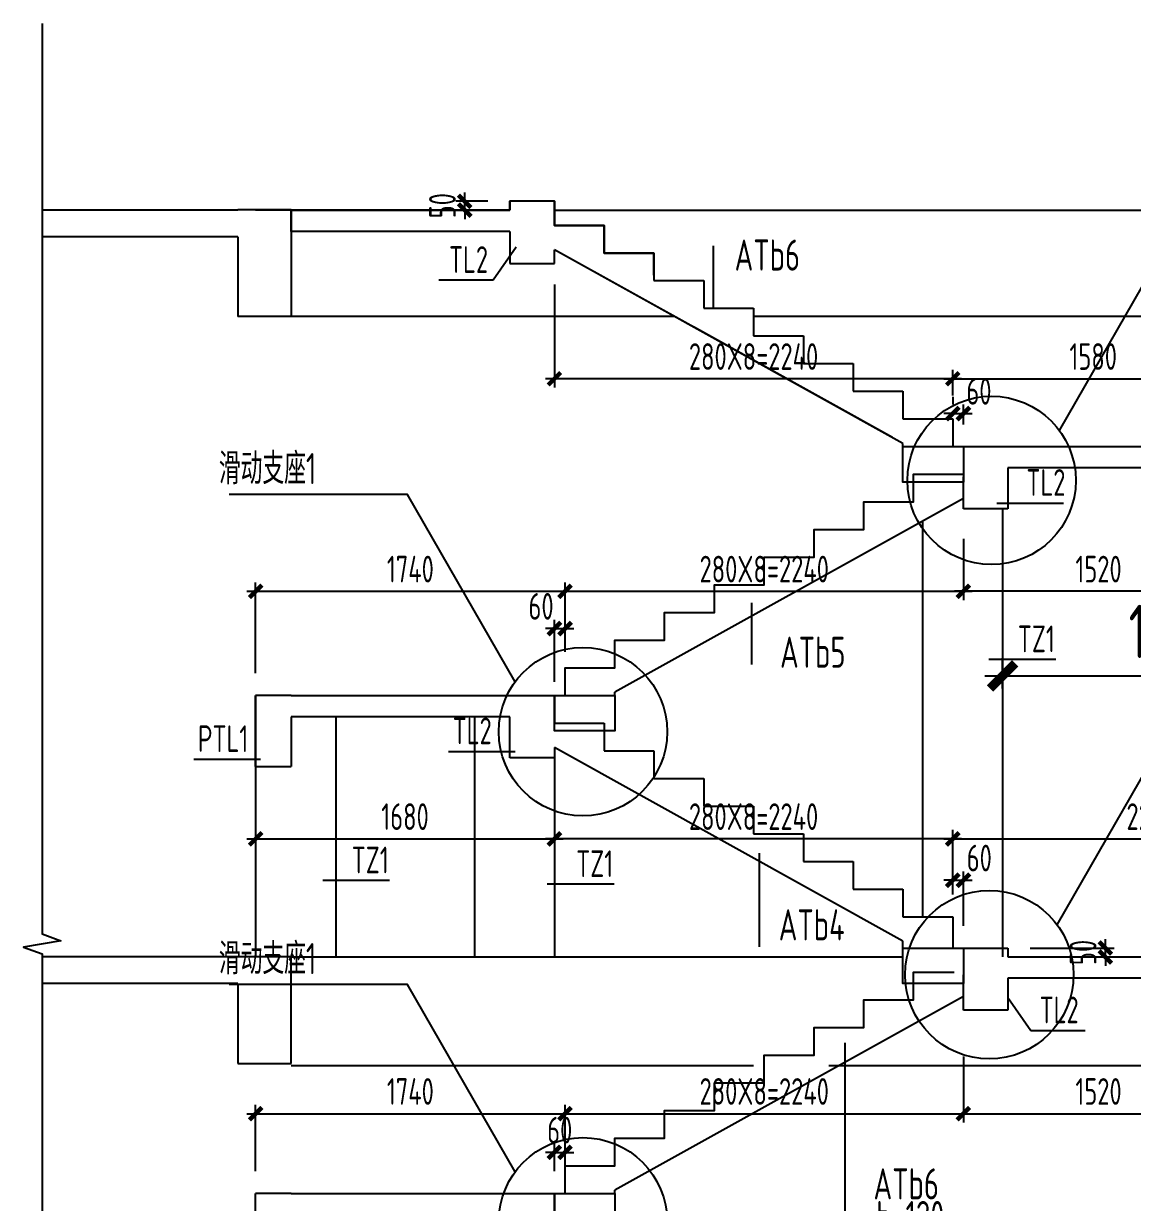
# Model space of a CAD drawing. Extents: x -187783 to -105087, y -63171 to 78346.
# Drawn here: x -125750 to -119514, y 4365 to 10995 of the extents above; entities that cross this region are included whole.
import ezdxf

# ---------------------------------------------------------------- set-up
doc = ezdxf.new("R2010")
doc.units = 0
doc.header["$LTSCALE"] = 500
doc.linetypes.add('DASH', pattern=[0.35, 0.25, -0.1])
doc.layers.get('0').update_dxf_attribs({"linetype": 'CONTINUOUS'})
doc.layers.get('Defpoints').update_dxf_attribs({"color": 167, "linetype": 'CONTINUOUS'})
for name, color, linetype in [('A_STR-砼墙', 51, 'CONTINUOUS'), ('DIM', 3, 'CONTINUOUS'), ('s-beam', 4, 'DASH'), ('s-colu', 40, 'CONTINUOUS'), ('s-dim', 3, 'CONTINUOUS'), ('S-DIM-Z', 3, 'CONTINUOUS'), ('S-SLAB-HOLE', 5, 'CONTINUOUS'), ('S_TEXT', 7, 'CONTINUOUS'), ('S_THIN', 7, 'CONTINUOUS'), ('三跑梯段-8-12$0$A_STR-砼墙', 51, 'CONTINUOUS')]:
    doc.layers.add(name, color=color, linetype=linetype)
doc.styles.add('TSSD_Dimension', font='tssdeng.shx', dxfattribs={"width": 0.7, "bigfont": 'TSSDCHN.SHX'})
doc.styles.add('TSSD_Rein', font='Tssdeng.shx', dxfattribs={"width": 0.7, "bigfont": 'hztxt.shx'})
doc.dimstyles.new('TSSD_100_100', dxfattribs={"dimtxt": 300, "dimasz": 100, "dimexe": 100, "dimexo": 250, "dimgap": 100, "dimtad": 1, "dimdec": 0, "dimzin": 0, "dimdsep": 46, "dimtxsty": 'TSSD_Dimension', "dimblk": 'ARCHTICK', "dimblk1": 'ARCHTICK', "dimblk2": 'ARCHTICK', "dimcen": 0, "dimdle": 100, "dimclrt": 7, "dimadec": 0, "dimazin": 0, "dimtfac": 1, "dimtdec": 0, "dimtix": 1, "dimtmove": 2, "dimatfit": 3, "dimfxl": 1, "dimtolj": 1, "dimtzin": 0, "dimarcsym": 0})
doc.dimstyles.new('TSSD_50_50', dxfattribs={"dimtxt": 150, "dimasz": 50, "dimexe": 50, "dimexo": 125, "dimgap": 50, "dimtad": 1, "dimdec": 0, "dimzin": 0, "dimdsep": 46, "dimtxsty": 'TSSD_Dimension', "dimblk": 'ARCHTICK', "dimblk1": 'ARCHTICK', "dimblk2": 'ARCHTICK', "dimcen": 0, "dimdle": 50, "dimclrt": 7, "dimadec": 0, "dimazin": 0, "dimtfac": 1, "dimtdec": 0, "dimtix": 1, "dimtmove": 2, "dimatfit": 3, "dimfxl": 1, "dimtolj": 1, "dimtzin": 0, "dimarcsym": 0})

# ---------------------------------------------------------------- blocks, each defined once
blk = doc.blocks.new('_ArchTick')
at = {"color": 0, "const_width": 0.5}
blk.add_lwpolyline([(-0.707, -0.707), (0.707, 0.707)], dxfattribs=at)
blk = doc.blocks.new('*D40')
at = {"layer": 'Defpoints', "color": 0, "transparency": 16777216}
for p in [(-120464.7, 5151.4), (-120464.7, 4863.9), (-122704.7, 4576.9)]:
    blk.add_point(p, dxfattribs=at)
at = {"layer": 's-dim', "color": 0, "lineweight": -2, "transparency": 16777216}
for p, q in [((-120464.7, 5026.4), (-120464.7, 4813.9)), ((-122704.7, 4701.9), (-122704.7, 4913.9)), ((-122754.7, 4863.9), (-120414.7, 4863.9))]:
    blk.add_line(p, q, dxfattribs=at)
at = {"layer": 's-dim', "color": 0, "lineweight": -2, "transparency": 16777216, "xscale": 50, "yscale": 50, "zscale": 50, "rotation": 180}
blk.add_blockref('_ArchTick', (-122704.7, 4863.9), dxfattribs=at)
at = {"layer": 's-dim', "color": 0, "lineweight": -2, "transparency": 16777216, "xscale": 50, "yscale": 50, "zscale": 50}
blk.add_blockref('_ArchTick', (-120464.7, 4863.9), dxfattribs=at)
at = {"layer": 's-dim', "color": 7, "transparency": 16777216, "insert": (-121584.7, 4988.9), "char_height": 150, "attachment_point": 5, "style": 'TSSD_Dimension'}
blk.add_mtext('\\A1;280X8=2240', dxfattribs=at)
blk = doc.blocks.new('*D41')
at = {"layer": 'Defpoints', "color": 0, "transparency": 16777216}
for p in [(-122764.7, 6821.4), (-122764.7, 6409.6), (-120524.7, 5976.9)]:
    blk.add_point(p, dxfattribs=at)
at = {"layer": 's-dim', "color": 0, "lineweight": -2, "transparency": 16777216}
for p, q in [((-122764.7, 6696.4), (-122764.7, 6359.6)), ((-120524.7, 6101.9), (-120524.7, 6459.6)), ((-120474.7, 6409.6), (-122814.7, 6409.6))]:
    blk.add_line(p, q, dxfattribs=at)
at = {"layer": 's-dim', "color": 0, "lineweight": -2, "transparency": 16777216, "xscale": 50, "yscale": 50, "zscale": 50, "rotation": 180}
blk.add_blockref('_ArchTick', (-122764.7, 6409.6), dxfattribs=at)
at = {"layer": 's-dim', "color": 0, "lineweight": -2, "transparency": 16777216, "xscale": 50, "yscale": 50, "zscale": 50}
blk.add_blockref('_ArchTick', (-120524.7, 6409.6), dxfattribs=at)
at = {"layer": 's-dim', "color": 7, "transparency": 16777216, "insert": (-121644.7, 6534.6), "char_height": 150, "attachment_point": 5, "style": 'TSSD_Dimension'}
blk.add_mtext('\\A1;280X8=2240', dxfattribs=at)
blk = doc.blocks.new('*D417')
at = {"layer": 'Defpoints', "color": 0, "transparency": 16777216}
for p in [(-122764.7, 9651.5), (-122764.7, 8997.2), (-120524.7, 8777.5)]:
    blk.add_point(p, dxfattribs=at)
at = {"layer": 's-dim', "color": 0, "lineweight": -2, "transparency": 16777216}
for p, q in [((-122764.7, 9526.5), (-122764.7, 8947.2)), ((-120524.7, 8902.5), (-120524.7, 9047.2)), ((-120474.7, 8997.2), (-122814.7, 8997.2))]:
    blk.add_line(p, q, dxfattribs=at)
at = {"layer": 's-dim', "color": 0, "lineweight": -2, "transparency": 16777216, "xscale": 50, "yscale": 50, "zscale": 50, "rotation": 180}
blk.add_blockref('_ArchTick', (-122764.7, 8997.2), dxfattribs=at)
at = {"layer": 's-dim', "color": 0, "lineweight": -2, "transparency": 16777216, "xscale": 50, "yscale": 50, "zscale": 50}
blk.add_blockref('_ArchTick', (-120524.7, 8997.2), dxfattribs=at)
at = {"layer": 's-dim', "color": 7, "transparency": 16777216, "insert": (-121644.7, 9122.2), "char_height": 150, "attachment_point": 5, "style": 'TSSD_Dimension'}
blk.add_mtext('\\A1;280X8=2240', dxfattribs=at)
blk = doc.blocks.new('*D42')
at = {"layer": 'Defpoints', "color": 0, "transparency": 16777216}
for p in [(-120464.7, 8221.4), (-120464.7, 7801.7), (-122704.7, 7376.9)]:
    blk.add_point(p, dxfattribs=at)
at = {"layer": 's-dim', "color": 0, "lineweight": -2, "transparency": 16777216}
for p, q in [((-120464.7, 8096.4), (-120464.7, 7751.7)), ((-122704.7, 7501.9), (-122704.7, 7851.7)), ((-122754.7, 7801.7), (-120414.7, 7801.7))]:
    blk.add_line(p, q, dxfattribs=at)
at = {"layer": 's-dim', "color": 0, "lineweight": -2, "transparency": 16777216, "xscale": 50, "yscale": 50, "zscale": 50, "rotation": 180}
blk.add_blockref('_ArchTick', (-122704.7, 7801.7), dxfattribs=at)
at = {"layer": 's-dim', "color": 0, "lineweight": -2, "transparency": 16777216, "xscale": 50, "yscale": 50, "zscale": 50}
blk.add_blockref('_ArchTick', (-120464.7, 7801.7), dxfattribs=at)
at = {"layer": 's-dim', "color": 7, "transparency": 16777216, "insert": (-121584.7, 7926.7), "char_height": 150, "attachment_point": 5, "style": 'TSSD_Dimension'}
blk.add_mtext('\\A1;280X8=2240', dxfattribs=at)
blk = doc.blocks.new('*D63')
at = {"layer": 'Defpoints', "color": 0, "transparency": 16777216}
for p in [(-120464.7, 5310.5), (-118944.7, 5310.5), (-118944.7, 4863.9)]:
    blk.add_point(p, dxfattribs=at)
at = {"layer": 's-dim', "color": 0, "lineweight": -2, "transparency": 16777216}
for p, q in [((-120464.7, 5185.5), (-120464.7, 4813.9)), ((-118944.7, 5185.5), (-118944.7, 4813.9)), ((-120514.7, 4863.9), (-118894.7, 4863.9))]:
    blk.add_line(p, q, dxfattribs=at)
at = {"layer": 's-dim', "color": 0, "lineweight": -2, "transparency": 16777216, "xscale": 50, "yscale": 50, "zscale": 50, "rotation": 180}
blk.add_blockref('_ArchTick', (-120464.7, 4863.9), dxfattribs=at)
at = {"layer": 's-dim', "color": 0, "lineweight": -2, "transparency": 16777216, "xscale": 50, "yscale": 50, "zscale": 50}
blk.add_blockref('_ArchTick', (-118944.7, 4863.9), dxfattribs=at)
at = {"layer": 's-dim', "color": 7, "transparency": 16777216, "insert": (-119704.7, 4988.9), "char_height": 150, "attachment_point": 5, "style": 'TSSD_Dimension'}
blk.add_mtext('\\A1;1520', dxfattribs=at)
blk = doc.blocks.new('*D65')
at = {"layer": 'Defpoints', "color": 0, "transparency": 16777216}
for p in [(-124444.7, 6815.7), (-122764.7, 6815.7), (-122764.7, 6409.6)]:
    blk.add_point(p, dxfattribs=at)
at = {"layer": 's-dim', "color": 0, "lineweight": -2, "transparency": 16777216}
for p, q in [((-124444.7, 6690.7), (-124444.7, 6359.6)), ((-122764.7, 6690.7), (-122764.7, 6359.6)), ((-124494.7, 6409.6), (-122714.7, 6409.6))]:
    blk.add_line(p, q, dxfattribs=at)
at = {"layer": 's-dim', "color": 0, "lineweight": -2, "transparency": 16777216, "xscale": 50, "yscale": 50, "zscale": 50, "rotation": 180}
blk.add_blockref('_ArchTick', (-124444.7, 6409.6), dxfattribs=at)
at = {"layer": 's-dim', "color": 0, "lineweight": -2, "transparency": 16777216, "xscale": 50, "yscale": 50, "zscale": 50}
blk.add_blockref('_ArchTick', (-122764.7, 6409.6), dxfattribs=at)
at = {"layer": 's-dim', "color": 7, "transparency": 16777216, "insert": (-123604.7, 6534.6), "char_height": 150, "attachment_point": 5, "style": 'TSSD_Dimension'}
blk.add_mtext('\\A1;1680', dxfattribs=at)
blk = doc.blocks.new('*D66')
at = {"layer": 'Defpoints', "color": 0, "transparency": 16777216}
for p in [(-118294.7, 6409.6), (-120524.7, 5976.9), (-118294.7, 5745.7)]:
    blk.add_point(p, dxfattribs=at)
at = {"layer": 's-dim', "color": 0, "lineweight": -2, "transparency": 16777216}
for p, q in [((-120524.7, 6101.9), (-120524.7, 6459.6)), ((-118294.7, 5870.7), (-118294.7, 6459.6)), ((-120574.7, 6409.6), (-118244.7, 6409.6))]:
    blk.add_line(p, q, dxfattribs=at)
at = {"layer": 's-dim', "color": 0, "lineweight": -2, "transparency": 16777216, "xscale": 50, "yscale": 50, "zscale": 50, "rotation": 180}
blk.add_blockref('_ArchTick', (-120524.7, 6409.6), dxfattribs=at)
at = {"layer": 's-dim', "color": 0, "lineweight": -2, "transparency": 16777216, "xscale": 50, "yscale": 50, "zscale": 50}
blk.add_blockref('_ArchTick', (-118294.7, 6409.6), dxfattribs=at)
at = {"layer": 's-dim', "color": 7, "transparency": 16777216, "insert": (-119409.7, 6534.6), "char_height": 150, "attachment_point": 5, "style": 'TSSD_Dimension'}
blk.add_mtext('\\A1;2230', dxfattribs=at)
blk = doc.blocks.new('*D67')
at = {"layer": 'Defpoints', "color": 0, "transparency": 16777216}
for p in [(-122704.7, 7801.7), (-122704.7, 7376.9), (-124444.7, 7215.7)]:
    blk.add_point(p, dxfattribs=at)
at = {"layer": 's-dim', "color": 0, "lineweight": -2, "transparency": 16777216}
for p, q in [((-124444.7, 7340.7), (-124444.7, 7851.7)), ((-122704.7, 7501.9), (-122704.7, 7851.7)), ((-124494.7, 7801.7), (-122654.7, 7801.7))]:
    blk.add_line(p, q, dxfattribs=at)
at = {"layer": 's-dim', "color": 0, "lineweight": -2, "transparency": 16777216, "xscale": 50, "yscale": 50, "zscale": 50, "rotation": 180}
blk.add_blockref('_ArchTick', (-124444.7, 7801.7), dxfattribs=at)
at = {"layer": 's-dim', "color": 0, "lineweight": -2, "transparency": 16777216, "xscale": 50, "yscale": 50, "zscale": 50}
blk.add_blockref('_ArchTick', (-122704.7, 7801.7), dxfattribs=at)
at = {"layer": 's-dim', "color": 7, "transparency": 16777216, "insert": (-123574.7, 7926.7), "char_height": 150, "attachment_point": 5, "style": 'TSSD_Dimension'}
blk.add_mtext('\\A1;1740', dxfattribs=at)
blk = doc.blocks.new('*D69')
at = {"layer": 'Defpoints', "color": 0, "transparency": 16777216}
for p in [(-118944.7, 8997.2), (-120524.7, 8861.4), (-118944.7, 8705.8)]:
    blk.add_point(p, dxfattribs=at)
at = {"layer": 's-dim', "color": 0, "lineweight": -2, "transparency": 16777216}
for p, q in [((-120524.7, 8986.4), (-120524.7, 9047.2)), ((-118944.7, 8830.8), (-118944.7, 9047.2)), ((-120574.7, 8997.2), (-118894.7, 8997.2))]:
    blk.add_line(p, q, dxfattribs=at)
at = {"layer": 's-dim', "color": 0, "lineweight": -2, "transparency": 16777216, "xscale": 50, "yscale": 50, "zscale": 50, "rotation": 180}
blk.add_blockref('_ArchTick', (-120524.7, 8997.2), dxfattribs=at)
at = {"layer": 's-dim', "color": 0, "lineweight": -2, "transparency": 16777216, "xscale": 50, "yscale": 50, "zscale": 50}
blk.add_blockref('_ArchTick', (-118944.7, 8997.2), dxfattribs=at)
at = {"layer": 's-dim', "color": 7, "transparency": 16777216, "insert": (-119734.7, 9122.2), "char_height": 150, "attachment_point": 5, "style": 'TSSD_Dimension'}
blk.add_mtext('\\A1;1580', dxfattribs=at)
blk = doc.blocks.new('*D83')
at = {"layer": 'Defpoints', "color": 0, "transparency": 16777216}
for p in [(-122704.7, 4646.4), (-122704.7, 4571.3), (-122764.7, 4415.7)]:
    blk.add_point(p, dxfattribs=at)
at = {"layer": 's-dim', "color": 0, "lineweight": -2, "transparency": 16777216}
for p, q in [((-122764.7, 4646.4), (-122814.7, 4646.4)), ((-122764.7, 4540.7), (-122764.7, 4696.4)), ((-122764.7, 4646.4), (-122704.7, 4646.4)), ((-122704.7, 4696.3), (-122704.7, 4696.4)), ((-122704.7, 4646.4), (-122654.7, 4646.4))]:
    blk.add_line(p, q, dxfattribs=at)
at = {"layer": 's-dim', "color": 0, "lineweight": -2, "transparency": 16777216, "xscale": 50, "yscale": 50, "zscale": 50}
blk.add_blockref('_ArchTick', (-122764.7, 4646.4), dxfattribs=at)
at = {"layer": 's-dim', "color": 0, "lineweight": -2, "transparency": 16777216, "xscale": 50, "yscale": 50, "zscale": 50, "rotation": 180}
blk.add_blockref('_ArchTick', (-122704.7, 4646.4), dxfattribs=at)
at = {"layer": 's-dim', "color": 7, "transparency": 16777216, "insert": (-122734.7, 4771.4), "char_height": 150, "attachment_point": 5, "style": 'TSSD_Dimension'}
blk.add_mtext('\\A1;60', dxfattribs=at)
blk = doc.blocks.new('*D84')
at = {"layer": 'Defpoints', "color": 0, "transparency": 16777216}
for p in [(-122704.7, 7592.1), (-122704.7, 7336), (-122764.7, 7167.1)]:
    blk.add_point(p, dxfattribs=at)
at = {"layer": 's-dim', "color": 0, "lineweight": -2, "transparency": 16777216}
for p, q in [((-122764.7, 7292.1), (-122764.7, 7642.1)), ((-122704.7, 7461), (-122704.7, 7642.1)), ((-122764.7, 7592.1), (-122814.7, 7592.1)), ((-122764.7, 7592.1), (-122704.7, 7592.1)), ((-122704.7, 7592.1), (-122654.7, 7592.1))]:
    blk.add_line(p, q, dxfattribs=at)
at = {"layer": 's-dim', "color": 0, "lineweight": -2, "transparency": 16777216, "xscale": 50, "yscale": 50, "zscale": 50}
blk.add_blockref('_ArchTick', (-122764.7, 7592.1), dxfattribs=at)
at = {"layer": 's-dim', "color": 0, "lineweight": -2, "transparency": 16777216, "xscale": 50, "yscale": 50, "zscale": 50, "rotation": 180}
blk.add_blockref('_ArchTick', (-122704.7, 7592.1), dxfattribs=at)
at = {"layer": 's-dim', "color": 7, "transparency": 16777216, "insert": (-122839.7, 7717.1), "char_height": 150, "attachment_point": 5, "style": 'TSSD_Dimension'}
blk.add_mtext('\\A1;60', dxfattribs=at)
blk = doc.blocks.new('*D89')
at = {"layer": 'Defpoints', "color": 0, "transparency": 16777216}
for p in [(-120464.7, 6176.5), (-120524.7, 5971.3), (-120464.7, 5795.7)]:
    blk.add_point(p, dxfattribs=at)
at = {"layer": 's-dim', "color": 0, "lineweight": -2, "transparency": 16777216}
for p, q in [((-120524.7, 6176.5), (-120574.7, 6176.5)), ((-120524.7, 6096.3), (-120524.7, 6226.5)), ((-120524.7, 6176.5), (-120464.7, 6176.5)), ((-120464.7, 5920.7), (-120464.7, 6226.5)), ((-120464.7, 6176.5), (-120414.7, 6176.5))]:
    blk.add_line(p, q, dxfattribs=at)
at = {"layer": 's-dim', "color": 0, "lineweight": -2, "transparency": 16777216, "xscale": 50, "yscale": 50, "zscale": 50}
blk.add_blockref('_ArchTick', (-120524.7, 6176.5), dxfattribs=at)
at = {"layer": 's-dim', "color": 0, "lineweight": -2, "transparency": 16777216, "xscale": 50, "yscale": 50, "zscale": 50, "rotation": 180}
blk.add_blockref('_ArchTick', (-120464.7, 6176.5), dxfattribs=at)
at = {"layer": 's-dim', "color": 7, "transparency": 16777216, "insert": (-120375.4, 6301.5), "char_height": 150, "attachment_point": 5, "style": 'TSSD_Dimension'}
blk.add_mtext('\\A1;60', dxfattribs=at)
blk = doc.blocks.new('*D90')
at = {"layer": 'Defpoints', "color": 0, "transparency": 16777216}
for p in [(-120524.7, 8771.2), (-120464.7, 8801.6), (-120464.7, 8615.7)]:
    blk.add_point(p, dxfattribs=at)
at = {"layer": 's-dim', "color": 0, "lineweight": -2, "transparency": 16777216}
for p, q in [((-120524.7, 8896.2), (-120524.7, 8851.6)), ((-120464.7, 8740.7), (-120464.7, 8851.6)), ((-120524.7, 8801.6), (-120574.7, 8801.6)), ((-120524.7, 8801.6), (-120464.7, 8801.6)), ((-120464.7, 8801.6), (-120414.7, 8801.6))]:
    blk.add_line(p, q, dxfattribs=at)
at = {"layer": 's-dim', "color": 0, "lineweight": -2, "transparency": 16777216, "xscale": 50, "yscale": 50, "zscale": 50}
blk.add_blockref('_ArchTick', (-120524.7, 8801.6), dxfattribs=at)
at = {"layer": 's-dim', "color": 0, "lineweight": -2, "transparency": 16777216, "xscale": 50, "yscale": 50, "zscale": 50, "rotation": 180}
blk.add_blockref('_ArchTick', (-120464.7, 8801.6), dxfattribs=at)
at = {"layer": 's-dim', "color": 7, "transparency": 16777216, "insert": (-120377.4, 8926.6), "char_height": 150, "attachment_point": 5, "style": 'TSSD_Dimension'}
blk.add_mtext('\\A1;60', dxfattribs=at)
blk = doc.blocks.new('*D289')
at = {"layer": 'Defpoints', "color": 0, "transparency": 16777216}
for p in [(-122704.7, 4863.9), (-124444.7, 4415.7), (-122704.7, 4415.7)]:
    blk.add_point(p, dxfattribs=at)
at = {"layer": 's-dim', "color": 0, "lineweight": -2, "transparency": 16777216}
for p, q in [((-124444.7, 4540.7), (-124444.7, 4913.9)), ((-122704.7, 4540.7), (-122704.7, 4913.9)), ((-124494.7, 4863.9), (-122654.7, 4863.9))]:
    blk.add_line(p, q, dxfattribs=at)
at = {"layer": 's-dim', "color": 0, "lineweight": -2, "transparency": 16777216, "xscale": 50, "yscale": 50, "zscale": 50, "rotation": 180}
blk.add_blockref('_ArchTick', (-124444.7, 4863.9), dxfattribs=at)
at = {"layer": 's-dim', "color": 0, "lineweight": -2, "transparency": 16777216, "xscale": 50, "yscale": 50, "zscale": 50}
blk.add_blockref('_ArchTick', (-122704.7, 4863.9), dxfattribs=at)
at = {"layer": 's-dim', "color": 7, "transparency": 16777216, "insert": (-123574.7, 4988.9), "char_height": 150, "attachment_point": 5, "style": 'TSSD_Dimension'}
blk.add_mtext('\\A1;1740', dxfattribs=at)
blk = doc.blocks.new('*D374')
at = {"layer": 'Defpoints', "color": 0, "transparency": 16777216}
for p in [(-120464.7, 8215.7), (-118944.7, 8215.7), (-120464.7, 7801.7)]:
    blk.add_point(p, dxfattribs=at)
at = {"layer": 's-dim', "color": 0, "lineweight": -2, "transparency": 16777216}
for p, q in [((-120464.7, 8090.7), (-120464.7, 7751.7)), ((-118944.7, 8090.7), (-118944.7, 7751.7)), ((-118894.7, 7801.7), (-120514.7, 7801.7))]:
    blk.add_line(p, q, dxfattribs=at)
at = {"layer": 's-dim', "color": 0, "lineweight": -2, "transparency": 16777216, "xscale": 50, "yscale": 50, "zscale": 50, "rotation": 180}
blk.add_blockref('_ArchTick', (-120464.7, 7801.7), dxfattribs=at)
at = {"layer": 's-dim', "color": 0, "lineweight": -2, "transparency": 16777216, "xscale": 50, "yscale": 50, "zscale": 50}
blk.add_blockref('_ArchTick', (-118944.7, 7801.7), dxfattribs=at)
at = {"layer": 's-dim', "color": 7, "transparency": 16777216, "insert": (-119704.7, 7926.7), "char_height": 150, "attachment_point": 5, "style": 'TSSD_Dimension'}
blk.add_mtext('\\A1;1520', dxfattribs=at)
blk = doc.blocks.new('*D415')
at = {"layer": 'Defpoints', "color": 0, "transparency": 16777216}
for p in [(-120214.7, 5795.7), (-119666.4, 5795.7), (-120214.7, 5745.7)]:
    blk.add_point(p, dxfattribs=at)
at = {"layer": 's-dim', "color": 0, "lineweight": -2, "transparency": 16777216}
for p, q in [((-119666.4, 5795.7), (-119666.4, 5845.7)), ((-120089.7, 5795.7), (-119616.4, 5795.7)), ((-119666.4, 5745.7), (-119666.4, 5795.7)), ((-120089.7, 5745.7), (-119616.4, 5745.7)), ((-119666.4, 5745.7), (-119666.4, 5695.7))]:
    blk.add_line(p, q, dxfattribs=at)
at = {"layer": 's-dim', "color": 0, "lineweight": -2, "transparency": 16777216, "xscale": 50, "yscale": 50, "zscale": 50}
for p, rotation in [((-119666.4, 5795.7), 270), ((-119666.4, 5745.7), 90)]:
    blk.add_blockref('_ArchTick', p, dxfattribs=dict(at, rotation=rotation))
at = {"layer": 's-dim', "color": 7, "transparency": 16777216, "insert": (-119791.4, 5770.7), "char_height": 150, "attachment_point": 5, "rotation": 90, "style": 'TSSD_Dimension'}
blk.add_mtext('\\A1;50', dxfattribs=at)
blk = doc.blocks.new('*D416')
at = {"layer": 'Defpoints', "color": 0, "transparency": 16777216}
for p in [(-123269.3, 9995.6), (-123014.7, 9995.6), (-123014.7, 9945.7)]:
    blk.add_point(p, dxfattribs=at)
at = {"layer": 's-dim', "color": 0, "lineweight": -2, "transparency": 16777216}
for p, q in [((-123269.3, 9995.6), (-123269.3, 10045.6)), ((-123139.7, 9995.6), (-123319.3, 9995.6)), ((-123139.7, 9945.7), (-123319.3, 9945.7)), ((-123269.3, 9945.7), (-123269.3, 9995.6)), ((-123269.3, 9945.7), (-123269.3, 9895.7))]:
    blk.add_line(p, q, dxfattribs=at)
at = {"layer": 's-dim', "color": 0, "lineweight": -2, "transparency": 16777216, "xscale": 50, "yscale": 50, "zscale": 50}
for p, rotation in [((-123269.3, 9995.6), 270), ((-123269.3, 9945.7), 90)]:
    blk.add_blockref('_ArchTick', p, dxfattribs=dict(at, rotation=rotation))
at = {"layer": 's-dim', "color": 7, "transparency": 16777216, "insert": (-123394.3, 9970.6), "char_height": 150, "attachment_point": 5, "rotation": 90, "style": 'TSSD_Dimension'}
blk.add_mtext('\\A1;50', dxfattribs=at)
blk = doc.blocks.new('*D420')
at = {"layer": 'Defpoints', "color": 0, "transparency": 16777216}
for p in [(-118294.7, 7326), (-120244.7, 7005.7), (-118294.7, 7005.7)]:
    blk.add_point(p, dxfattribs=at)
at = {"layer": 'DIM', "color": 0, "lineweight": -2, "transparency": 16777216}
for p, q in [((-120244.7, 7255.7), (-120244.7, 7426)), ((-118294.7, 7255.7), (-118294.7, 7426)), ((-120344.7, 7326), (-118194.7, 7326))]:
    blk.add_line(p, q, dxfattribs=at)
at = {"layer": 'DIM', "color": 0, "lineweight": -2, "transparency": 16777216, "xscale": 100, "yscale": 100, "zscale": 100, "rotation": 180}
blk.add_blockref('_ArchTick', (-120244.7, 7326), dxfattribs=at)
at = {"layer": 'DIM', "color": 0, "lineweight": -2, "transparency": 16777216, "xscale": 100, "yscale": 100, "zscale": 100}
blk.add_blockref('_ArchTick', (-118294.7, 7326), dxfattribs=at)
at = {"layer": 'DIM', "color": 7, "transparency": 16777216, "insert": (-119269.7, 7576), "char_height": 300, "attachment_point": 5, "style": 'TSSD_Dimension'}
blk.add_mtext('\\A1;1950', dxfattribs=at)

msp = doc.modelspace()

# ---------------------------------------------------------------- linework, layer by layer
at = {"color": 4, "ltscale": 0.001}
for points in [[(-119924.5, 8705.5, 0), (-119319.1, 9759.7, 0), (-118694.2, 9759.7, 0)], [(-122986, 7292.1, 0), (-123591.4, 8346.3, 0), (-124594, 8346.3, 0)], [(-119937.2, 5925.6, 0), (-119331.8, 6979.8, 0), (-118736, 6979.8, 0)], [(-122986, 4536.1, 0), (-123591.4, 5590.2, 0), (-124594, 5590.2, 0)]]:
    msp.add_polyline3d(points, dxfattribs=at)
for centre in [(-120306.3, 8425.5), (-122604.2, 7012.1), (-120319, 5645.5), (-122604.2, 4256)]:
    msp.add_circle(centre, 473.5, dxfattribs=at)
at = {"layer": 'A_STR-砼墙'}
for p, q in [((-124544.7, 9945.7), (-125644.7, 9945.7)), ((-124244.7, 9946.9), (-124544.7, 9946.9)), ((-124544.7, 9946.9), (-124544.7, 9945.7)), ((-124244.7, 9945.7), (-124244.7, 9946.9)), ((-123014.7, 9945.7), (-124244.7, 9945.7)), ((-123014.7, 9825.7), (-124244.7, 9825.7)), ((-124544.7, 9795.7), (-125644.7, 9795.7)), ((-121470.3, 9003.7), (-122764.7, 9722.8)), ((-124244.7, 7215.7), (-124444.7, 7215.7)), ((-124444.7, 7215.7), (-124444.7, 6815.7)), ((-124444.7, 6815.7), (-124244.7, 6815.7)), ((-124544.7, 5745.7), (-125644.7, 5745.7)), ((-124244.7, 5745.7), (-124544.7, 5745.7)), ((-124244.7, 5145.7), (-124244.7, 5745.7)), ((-124544.7, 5595.7), (-125644.7, 5595.7)), ((-124544.7, 5595.7), (-124544.7, 5145.7)), ((-124544.7, 5145.7), (-124244.7, 5145.7)), ((-124244.7, 4415.7), (-124444.7, 4415.7))]:
    msp.add_line(p, q, dxfattribs=at)
for points in [[(-122764.7, 9860.1), (-122764.7, 9995.6), (-123014.7, 9995.6), (-123014.7, 9945.7)], [(-122204.7, 9579), (-122204.7, 9704.5), (-122484.7, 9704.5), (-122484.7, 9860.1), (-122764.7, 9860.1), (-122764.7, 9945.7)]]:
    msp.add_lwpolyline(points, dxfattribs=at)
at = {"layer": 's-beam', "linetype": 'Continuous'}
for p, q in [((-124244.7, 9945.7), (-124244.7, 9346.9)), ((-122764.7, 9945.7), (-118344.7, 9945.7)), ((-123014.7, 9825.7), (-123014.7, 9645.7)), ((-124544.7, 9795.7), (-124544.7, 9346.9)), ((-122764.7, 9645.7), (-122764.7, 9722.8)), ((-123014.7, 9645.7), (-122764.7, 9645.7)), ((-122088, 9346.9), (-124544.7, 9346.9)), ((-118344.7, 9346.9), (-121644.7, 9346.9)), ((-120214.7, 8495.7), (-120214.7, 8265.7)), ((-120464.7, 8265.7), (-120464.7, 8445)), ((-120214.7, 8265.7), (-120464.7, 8265.7)), ((-124444.7, 6815.7), (-124444.7, 7215.7)), ((-124244.7, 7095.7), (-124244.7, 6815.7)), ((-123014.7, 6865.7), (-123014.7, 7095.7)), ((-122764.7, 6922.9), (-122764.7, 6865.7)), ((-122764.7, 6865.7), (-123014.7, 6865.7)), ((-124444.7, 6815.7), (-124244.7, 6815.7)), ((-124244.7, 5745.7), (-120804.7, 5745.7)), ((-120464.7, 5445.7), (-120464.7, 5645.1)), ((-120214.7, 5625.7), (-120214.7, 5445.7)), ((-120214.7, 5445.7), (-120464.7, 5445.7)), ((-124244.7, 5135.3), (-121644.7, 5135.3)), ((-121222.3, 5135.3), (-118344.7, 5135.3)), ((-124444.7, 4015.7), (-124444.7, 4415.7))]:
    msp.add_line(p, q, dxfattribs=at)
at = {"layer": 's-colu'}
for p, q in [((-120244.7, 8265.7), (-120244.7, 5745.7)), ((-120694.7, 8195.1), (-120694.7, 5971.3)), ((-123994.7, 7095.7), (-123994.7, 5745.7)), ((-123214.7, 7095.7), (-123214.7, 5745.7)), ((-122764.7, 6865.7), (-122764.7, 5745.7)), ((-124444.7, 6815.7), (-124444.7, 5745.7))]:
    msp.add_line(p, q, dxfattribs=at)
at = {"layer": 's-dim'}
msp.add_lwpolyline([(-125644.7, 10994.8), (-125644.7, 5874.7), (-125539.7, 5836.5), (-125749.7, 5799.5), (-125644.7, 5762.2), (-125644.7, -10500.3)], dxfattribs=at)
at = {"layer": 'S-DIM-Z'}
for p, q in [((-121871.9, 9745.3), (-121871.9, 9393.4)), ((-121656, 7737.9), (-121656, 7390.2)), ((-121613.9, 6328.5), (-121613.9, 5803.2)), ((-121130.8, 5262.7), (-121130.8, 3846.4))]:
    msp.add_line(p, q, dxfattribs=at)
at = {"layer": 'S-SLAB-HOLE', "ltscale": 0.1}
for points in [[(-120804.7, 8615.7), (-120464.7, 8615.7), (-120464.7, 8416.1), (-120804.7, 8416.1)], [(-122764.7, 7215.7), (-122424.7, 7215.7), (-122424.7, 7016.2), (-122764.7, 7016.2)], [(-120804.7, 5795.7), (-120464.7, 5795.7), (-120464.7, 5596.2), (-120804.7, 5596.2)], [(-122764.7, 4415.7), (-122424.7, 4415.7), (-122424.7, 4216.2), (-122764.7, 4216.2)]]:
    msp.add_lwpolyline(points, close=True, dxfattribs=at)
at = {"layer": 'S_THIN'}
for p, q in [((-122980.5, 9737.3), (-123109.5, 9551.4)), ((-123109.5, 9551.4), (-123414.5, 9551.4)), ((-120277.3, 8297.9), (-119901.9, 8297.9)), ((-119945.8, 7418.2), (-120321.1, 7418.2)), ((-123359.9, 6900.8), (-122984.5, 6900.8)), ((-124793, 6856.9), (-124417.6, 6856.9)), ((-123691.5, 6174.6), (-124066.9, 6174.6)), ((-122429.2, 6154), (-122804.6, 6154)), ((-120214.7, 5517.2), (-120085.7, 5331.2)), ((-120085.7, 5331.2), (-119780.7, 5331.2))]:
    msp.add_line(p, q, dxfattribs=at)
at = {"layer": '三跑梯段-8-12$0$A_STR-砼墙'}
for p, q in [((-124244.7, 9945.7), (-124444.7, 9945.7)), ((-124244.7, 9825.7), (-124244.7, 9945.7)), ((-124244.7, 9945.7), (-123014.7, 9945.7)), ((-123014.7, 9945.7), (-123014.7, 9995.6)), ((-122764.7, 9995.6), (-122764.7, 9860.1)), ((-123014.7, 9825.7), (-124244.7, 9825.7)), ((-122764.7, 9860.1), (-122484.7, 9860.1)), ((-122484.7, 9860.1), (-122484.7, 9704.5)), ((-120804.7, 8633.9), (-122764.7, 9722.8)), ((-122484.7, 9704.5), (-122204.7, 9704.5)), ((-122204.7, 9704.5), (-122204.7, 9549)), ((-122204.7, 9549), (-121924.7, 9549)), ((-121924.7, 9549), (-121924.7, 9393.4)), ((-121924.7, 9393.4), (-121644.7, 9393.4)), ((-121644.7, 9393.4), (-121644.7, 9237.9)), ((-120863, 8666.3), (-121983, 9288.5)), ((-120863, 8666.3), (-121983, 9288.5)), ((-121644.7, 9237.9), (-121364.7, 9237.9)), ((-121364.7, 9237.9), (-121364.7, 9082.3)), ((-121364.7, 9082.3), (-121084.7, 9082.3)), ((-121084.7, 9082.3), (-121084.7, 8926.8)), ((-121084.7, 8926.8), (-120804.7, 8926.8)), ((-120804.7, 8926.8), (-120804.7, 8771.2)), ((-120804.7, 8771.2), (-120524.7, 8771.2)), ((-120524.7, 8771.2), (-120524.7, 8615.7)), ((-120804.7, 8615.7), (-120804.7, 8633.9)), ((-120524.7, 8615.7), (-118944.7, 8615.7)), ((-119144.7, 8495.7), (-120214.7, 8495.7)), ((-120464.7, 8322.9), (-122424.7, 7234)), ((-122424.7, 7215.7), (-122424.7, 7234)), ((-124244.7, 7215.7), (-124444.7, 7215.7)), ((-124244.7, 7215.7), (-122764.7, 7215.7)), ((-122764.7, 7215.7), (-122764.7, 7060.1)), ((-123014.7, 7095.7), (-124244.7, 7095.7)), ((-122764.7, 7060.1), (-122484.7, 7060.1)), ((-122484.7, 7060.1), (-122484.7, 6904.6)), ((-120804.7, 5834), (-122764.7, 6922.9)), ((-122484.7, 6904.6), (-122204.7, 6904.6)), ((-122204.7, 6904.6), (-122204.7, 6749)), ((-122204.7, 6749), (-121924.7, 6749)), ((-121924.7, 6749), (-121924.7, 6593.5)), ((-121924.7, 6593.5), (-121644.7, 6593.5)), ((-121644.7, 6593.5), (-121644.7, 6437.9)), ((-121644.7, 6437.9), (-121364.7, 6437.9)), ((-121364.7, 6437.9), (-121364.7, 6282.4)), ((-121364.7, 6282.4), (-121084.7, 6282.4)), ((-121084.7, 6282.4), (-121084.7, 6126.8)), ((-121084.7, 6126.8), (-120804.7, 6126.8)), ((-120804.7, 6126.8), (-120804.7, 5971.3)), ((-120804.7, 5971.3), (-120524.7, 5971.3)), ((-120524.7, 5971.3), (-120524.7, 5795.7)), ((-120804.7, 5795.7), (-120804.7, 5834)), ((-120524.7, 5815.7), (-120524.7, 5815.7)), ((-120524.7, 5795.7), (-120398.7, 5795.7)), ((-120398.7, 5795.7), (-120214.7, 5795.7)), ((-120214.7, 5795.7), (-120214.7, 5745.7)), ((-120214.7, 5745.7), (-119144.7, 5745.7)), ((-119144.7, 5625.7), (-120214.7, 5625.7)), ((-120464.7, 5522.9), (-122424.7, 4434)), ((-124244.7, 4415.7), (-124444.7, 4415.7)), ((-124244.7, 4415.7), (-122764.7, 4415.7)), ((-122764.7, 4415.7), (-122764.7, 4260.1)), ((-122424.7, 4415.7), (-122424.7, 4434))]:
    msp.add_line(p, q, dxfattribs=at)
for points in [[(-122704.7, 7215.7), (-122704.7, 7371.3), (-122424.7, 7371.3), (-122424.7, 7526.8), (-122144.7, 7526.8), (-122144.7, 7682.4), (-121864.7, 7682.4), (-121864.7, 7837.9), (-121584.7, 7837.9), (-121584.7, 7993.5), (-121304.7, 7993.5), (-121304.7, 8149), (-121024.7, 8149), (-121024.7, 8304.6), (-120744.7, 8304.6), (-120744.7, 8460.1), (-120464.7, 8460.1)], [(-122704.7, 4415.7), (-122704.7, 4571.3), (-122424.7, 4571.3), (-122424.7, 4726.8), (-122144.7, 4726.8), (-122144.7, 4882.4), (-121864.7, 4882.4), (-121864.7, 5037.9), (-121584.7, 5037.9), (-121584.7, 5193.5), (-121304.7, 5193.5), (-121304.7, 5349), (-121024.7, 5349), (-121024.7, 5504.6), (-120744.7, 5504.6), (-120744.7, 5660.1), (-120515.8, 5660.1)]]:
    msp.add_lwpolyline(points, dxfattribs=at)

# ---------------------------------------------------------------- texts
at = {"layer": 's-dim', "color": 0, "style": 'TSSD_Rein', "width": 0.7}
for p in [(-124651.8, 8404.4), (-124651.8, 5648.4)]:
    msp.add_text('滑动支座1', height=175, dxfattribs=at).set_placement(p)
at = {"layer": 's-dim', "color": 0, "char_height": 175, "attachment_point": 3, "style": 'TSSD_Rein'}
for s, insert in [('ATb6', (-121383.5, 9780.5)), ('ATb5', (-121127.6, 7546.8)), ('ATb4', (-121132.3, 6013.4)), ('ATb6', (-120602.3, 4556.8))]:
    msp.add_mtext_dynamic_manual_height_columns(s, width=439.113, gutter_width=875, heights=[0], dxfattribs=dict(at, insert=insert))
at = {"layer": 's-dim', "color": 0, "insert": (-120571.6, 4373), "char_height": 175, "width": 439.113, "attachment_point": 3, "style": 'TSSD_Rein'}
msp.add_mtext('h=120', dxfattribs=at)
at = {"layer": 'S_TEXT', "ltscale": 99, "style": 'TSSD_Dimension', "width": 0.7}
for s, p in [('TL2', (-123357.2, 9592.5)), ('TL2', (-120110.3, 8339)), ('TZ1', (-120158.7, 7459.3)), ('PTL1', (-124769.8, 6898.1)), ('TL2', (-123336.7, 6941.9)), ('TZ1', (-123904.5, 6215.7)), ('TZ1', (-122642.2, 6195.1)), ('TL2', (-120035.9, 5372.4))]:
    msp.add_text(s, height=150, dxfattribs=at).set_placement(p)

# ---------------------------------------------------------------- dimensions: what is measured, and where the dimension line sits
at = {"layer": 'DIM'}
dim = msp.add_linear_dim(base=(-118294.7, 7326), p1=(-120244.7, 7005.7), p2=(-118294.7, 7005.7), dimstyle='TSSD_100_100', dxfattribs=at)
dim.commit()
dim.dimension.update_dxf_attribs({"geometry": '*D420', "text_midpoint": (-119269.7, 7576)})
at = {"layer": 's-dim'}
for base, p1, p2, picture, middle in [((-123269.3, 9995.6), (-123014.7, 9945.7), (-123014.7, 9995.6), '*D416', (-123394.3, 9970.6)), ((-119666.4, 5795.7), (-120214.7, 5745.7), (-120214.7, 5795.7), '*D415', (-119791.4, 5770.7))]:
    dim = msp.add_linear_dim(base=base, p1=p1, p2=p2, angle=90, dimstyle='TSSD_50_50', dxfattribs=at)
    dim.commit()
    dim.dimension.update_dxf_attribs({"geometry": picture, "text_midpoint": middle})
for base, p1, p2, picture, middle in [((-122764.7, 8997.2), (-120524.7, 8777.5), (-122764.7, 9651.5), '*D417', (-121644.7, 9122.2)), ((-120464.7, 7801.7), (-122704.7, 7376.9), (-120464.7, 8221.4), '*D42', (-121584.7, 7926.7)), ((-122764.7, 6409.6), (-120524.7, 5976.9), (-122764.7, 6821.4), '*D41', (-121644.7, 6534.6)), ((-120464.7, 4863.9), (-122704.7, 4576.9), (-120464.7, 5151.4), '*D40', (-121584.7, 4988.9))]:
    dim = msp.add_linear_dim(base=base, p1=p1, p2=p2, text='280X8=2240', dimstyle='TSSD_50_50', dxfattribs=at)
    dim.commit()
    dim.dimension.update_dxf_attribs({"geometry": picture, "text_midpoint": middle})
for base, p1, p2, picture, middle in [((-118944.7, 8997.2), (-120524.7, 8861.4), (-118944.7, 8705.8), '*D69', (-119734.7, 9122.2)), ((-120464.7, 7801.7), (-118944.7, 8215.7), (-120464.7, 8215.7), '*D374', (-119704.7, 7926.7)), ((-122704.7, 7801.7), (-124444.7, 7215.7), (-122704.7, 7376.9), '*D67', (-123574.7, 7926.7)), ((-122764.7, 6409.6), (-124444.7, 6815.7), (-122764.7, 6815.7), '*D65', (-123604.7, 6534.6)), ((-118294.7, 6409.6), (-120524.7, 5976.9), (-118294.7, 5745.7), '*D66', (-119409.7, 6534.6)), ((-118944.7, 4863.9), (-120464.7, 5310.5), (-118944.7, 5310.5), '*D63', (-119704.7, 4988.9)), ((-122704.7, 4863.9), (-124444.7, 4415.7), (-122704.7, 4415.7), '*D289', (-123574.7, 4988.9)), ((-122704.7, 4646.4), (-122764.7, 4415.7), (-122704.7, 4571.3), '*D83', (-122734.7, 4771.4))]:
    dim = msp.add_linear_dim(base=base, p1=p1, p2=p2, dimstyle='TSSD_50_50', dxfattribs=at)
    dim.commit()
    dim.dimension.update_dxf_attribs({"geometry": picture, "text_midpoint": middle})
for base, p1, p2, picture, middle in [((-120464.7, 8801.6), (-120524.7, 8771.2), (-120464.7, 8615.7), '*D90', (-120377.4, 8926.6)), ((-122704.7, 7592.1), (-122764.7, 7167.1), (-122704.7, 7336), '*D84', (-122839.7, 7717.1)), ((-120464.7, 6176.5), (-120524.7, 5971.3), (-120464.7, 5795.7), '*D89', (-120375.4, 6301.5))]:
    dim = msp.add_linear_dim(base=base, p1=p1, p2=p2, dimstyle='TSSD_50_50', dxfattribs=at)
    dim.commit()
    dim.dimension.update_dxf_attribs({"geometry": picture, "text_midpoint": middle, "dimtype": 128})

doc.saveas('drawing.dxf')
